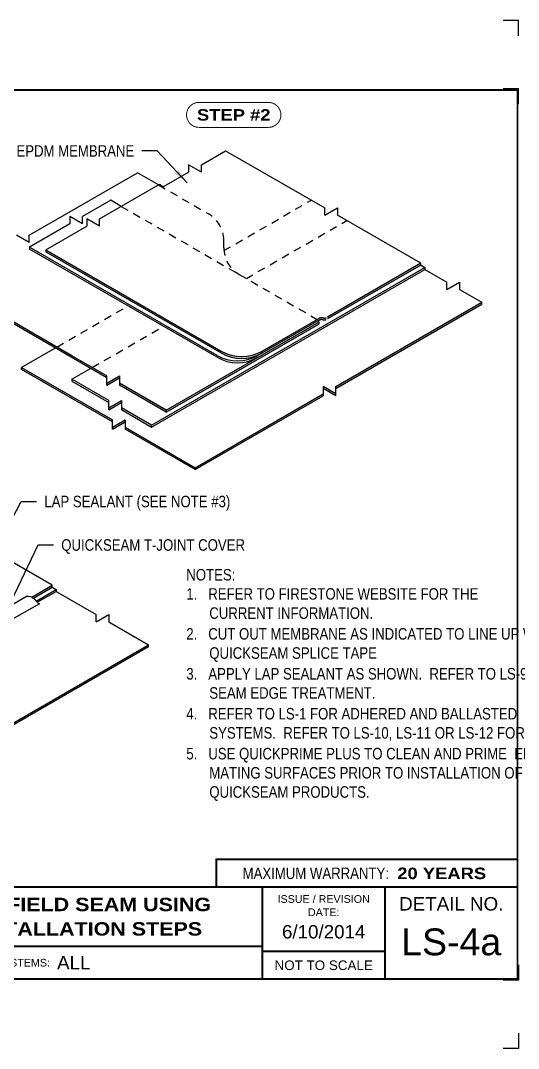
# Model space of a CAD drawing. Header units: inches. Extents: x 99.4 to 119.5, y 113.7 to 130.5.
# Drawn here: x 111.36 to 119.48, y 113.75 to 130.51 of the extents above; entities that cross this region are included whole.
import ezdxf
from ezdxf.enums import TextEntityAlignment as Align

# ---------------------------------------------------------------- set-up
doc = ezdxf.new("R2010")
doc.units = ezdxf.units.IN
doc.header["$MEASUREMENT"] = 0
doc.linetypes.add('HIDDEN', pattern=[0.375, 0.25, -0.125])
doc.linetypes.add('HIDDEN2', pattern=[0.1875, 0.125, -0.0625])
doc.layers.get('0').update_dxf_attribs({"linetype": 'CONTINUOUS'})
doc.layers.get('DEFPOINTS').update_dxf_attribs({"linetype": 'CONTINUOUS'})
for name, color, linetype in [('FSBP-ANNO-NOTE', 7, 'CONTINUOUS'), ('FSBP-MEMBRANE', 7, 'CONTINUOUS'), ('FSBP-SEALANTS', 1, 'CONTINUOUS'), ('FSBP-TTLB', 7, 'CONTINUOUS'), ('FSBP-TTLB-BORDER', 7, 'CONTINUOUS'), ('FSBP-TTLB-TEXT', 7, 'CONTINUOUS')]:
    doc.layers.add(name, color=color, linetype=linetype)
doc.styles.add('FSBP_ARIAL', font='arial.ttf')
doc.styles.add('FSBP_ARIAL_BOLD', font='')
doc.styles.add('FSBP_ARIAL_NAR', font='ARIALN.TTF')
doc.styles.get('FSBP_ARIAL_BOLD').set_extended_font_data('Arial Black')
doc.dimstyles.new('FSBP-LEADER', dxfattribs={"dimtxt": 0.1875, "dimasz": 0.25, "dimexe": 0.0625, "dimexo": 0.125, "dimgap": 0.125, "dimtad": 0, "dimtih": 1, "dimtoh": 1, "dimdec": 4, "dimzin": 0, "dimdsep": 46, "dimlunit": 4, "dimtxsty": 'FSBP_ARIAL_NAR', "dimcen": 0.09375, "dimclrd": 256, "dimclre": 256, "dimclrt": 256, "dimadec": 0, "dimazin": 0, "dimtfac": 1, "dimtdec": 4, "dimtofl": 0, "dimtmove": 0, "dimatfit": 3, "dimfxl": 1, "dimtolj": 1, "dimtzin": 0, "dimlwd": -1, "dimlwe": -1, "dimarcsym": 0})

# ---------------------------------------------------------------- blocks, each defined once
blk = doc.blocks.new('TTLB-EPDM_2')
at = {"layer": 'DEFPOINTS', "linetype": 'Continuous', "ltscale": 1.75}
for points in [[(20.01562500000003, 13.88083333333333), (20.01562500000003, 14.13083333333333), (19.76562500000003, 14.13083333333333)], [(20.01562500000003, -2.380833333333342), (20.01562500000003, -2.630833333333342), (19.76562500000003, -2.630833333333342)]]:
    blk.add_lwpolyline(points, dxfattribs=at)
at = {"layer": 'DEFPOINTS', "color": 1}
for points in [[(20.015625, 12.765625), (20.015625, 13.015625), (19.765625, 13.015625)], [(20.015625, -1.265625), (20.015625, -1.515625), (19.765625, -1.515625)]]:
    blk.add_lwpolyline(points, dxfattribs=at)
at = {"layer": 'FSBP-TTLB', "const_width": 0.03125}
blk.add_lwpolyline([(15.09028770518938, 0), (20, 0), (20, 0.4512598240669945), (15.09028770518938, 0.4512598240669945)], close=True, dxfattribs=at)
for points in [[(0, 0), (0, -1.5), (20, -1.5), (20, 0), (0, 0)], [(15.84028770518938, 0), (15.84028770518938, -0.9643749050531198)], [(17.84110496735593, 0), (17.84110496735593, -1.5)], [(20, 0), (20, -1.5)], [(4.825208527206769, -0.9643749050531198), (15.84028770518938, -0.9643749050531198)], [(15.84028770518938, -0.9643749050531198), (15.84028770518938, -1.5)], [(15.84028770518938, -1.048740175933006), (17.84110496735593, -1.048740175933006)]]:
    blk.add_lwpolyline(points, dxfattribs=at)
at = {"layer": 'FSBP-TTLB-BORDER', "const_width": 0.03125}
blk.add_lwpolyline([(20, 0), (20, 13), (0, 13), (0, 0)], dxfattribs=at)
at = {"layer": 'FSBP-TTLB-TEXT', "style": 'FSBP_ARIAL_NAR'}
blk.add_text('MAXIMUM WARRANTY:', height=0.1875, dxfattribs=at).set_placement((17.90516569312837, 0.2256299120335257), align=Align.MIDDLE_RIGHT)
at = {"layer": 'FSBP-TTLB-TEXT', "style": 'FSBP_ARIAL'}
for s, height, p in [('ISSUE / REVISION', 0.125, (16.84069633627263, -0.1938496373466023)), ('DETAIL NO.', 0.21875, (18.92055248367797, -0.2724398367368792)), ('DATE:', 0.125, (16.84069633627263, -0.409973105348854)), ('NOT TO SCALE', 0.15625, (16.84069633627263, -1.274370087966503))]:
    blk.add_text(s, height=height, dxfattribs=at).set_placement(p, align=Align.MIDDLE_CENTER)
blk.add_text('ACCEPTABLE SYSTEMS:', height=0.125, dxfattribs=at).set_placement((10.29281281591562, -1.23218745252656), align=Align.MIDDLE_LEFT)
at = {"layer": 'FSBP-TTLB-TEXT'}
for tag, height, style, p in [('MAXIMUM_WARRANTY', 0.1875, 'FSBP_ARIAL_BOLD', (18.03987100774941, 0.2240244307510579)), ('ACCPT_SYSTEMS', 0.21875, 'FSBP_ARIAL', (12.49438170418193, -1.23218745252656))]:
    blk.add_attdef(tag, text='', height=height, dxfattribs=dict(at, style=style)).set_placement(p, align=Align.MIDDLE_LEFT)
for tag, height, style, p in [('DETAIL_DESCP_LINE_1', 0.21875, 'FSBP_ARIAL_BOLD', (10.33118450231211, -0.2831249841755152)), ('DETAIL_DESCP_LINE_2', 0.21875, 'FSBP_ARIAL_BOLD', (10.33118450231211, -0.6812499208775904)), ('ISSUE_REV_DATE', 0.21875, 'FSBP_ARIAL', (16.84069633627263, -0.7282559425942452)), ('DETAIL_NUMBER', 0.4375, 'FSBP_ARIAL', (18.91941590748775, -0.8931630692489421))]:
    blk.add_attdef(tag, text='', height=height, dxfattribs=dict(at, style=style)).set_placement(p, align=Align.MIDDLE_CENTER)

msp = doc.modelspace()

# ---------------------------------------------------------------- hatches: boundary and pattern name
at = {"layer": 'FSBP-MEMBRANE'}
h = msp.add_hatch(color=256, dxfattribs=at)
edge = h.paths.add_edge_path()
edge.add_line((114.633643830328, 125.1192147289989), (111.7750617693041, 126.7696178514316))
edge.add_line((111.7750617693041, 126.7696178514316), (111.775061769304, 126.7383678514316))
edge.add_line((111.775061769304, 126.7383678514317), (114.6335920120356, 125.0879946463039))
edge.add_arc((114.9669771582662, 125.6653149982033), 0.6666666666666998, 239.9948579962414, 299.9999998595421)
edge.add_line((115.3003104901842, 125.0879647281965), (116.2227139990494, 125.620514639329))
edge.add_spline(control_points=[(116.2227139990496, 125.6205146393263), (116.2380256197504, 125.6293717252705), (116.2652847181614, 125.6451398912999), (116.3142560880436, 125.6175668737044), (116.347209490101, 125.6332379292945), (116.3677971120503, 125.6430284136722)], knot_values=[0, 0, 0, 0, 0.07371537249324336, 0.1312346114398579, 0.2269976232270591, 0.2269976232270591, 0.2269976232270591, 0.2269976232270591], degree=3, periodic=0)
edge.add_line((116.3677971120505, 125.6430284136724), (117.8854334706388, 126.5192361737098))
edge.add_line((117.8854334706388, 126.5192361737098), (117.8854334706387, 126.5504861737097))
edge.add_line((117.8854334706388, 126.5504861737097), (116.3677971109923, 125.6742784130615))
edge.add_spline(control_points=[(116.3677971109927, 125.6742784130616), (116.3472094893893, 125.6644879289872), (116.3142560876624, 125.6488168737764), (116.2652847181636, 125.676389891211), (116.2380256197512, 125.6606217251752), (116.2227139990496, 125.6517646392272)], knot_values=[0, 0, 0, 0, 0.09576301005911186, 0.1532822490057264, 0.2269976214989698, 0.2269976214989698, 0.2269976214989698, 0.2269976214989698], degree=3, periodic=0)
edge.add_line((116.2227139990493, 125.6517646392248), (115.3003104967594, 125.1192147288241))
edge.add_arc((114.9669771636951, 125.696564998169), 0.6666666666666718, 239.9999999966501, 299.99999997330247, ccw=False)
h = msp.add_hatch(color=256, dxfattribs=at)
h.paths.add_polyline_path([(116.2227139990495, 125.5592646392413), (116.2227139990495, 125.5905146392413), (113.7357250078861, 124.1546508757215), (113.7357250078861, 124.1234008757214)])
h.paths.add_polyline_path([(112.9729535938857, 124.5950371569248), (112.9729535938856, 124.5637871569248), (113.7357250078861, 124.1234008757214), (113.7357250078861, 124.1546508757214)])
h.paths.add_polyline_path([(112.9729535938857, 124.6831918675688), (112.9729535938856, 124.7144418675688), (112.7661385683873, 124.5950371569248), (112.7661385683872, 124.5637871569248)])
h.paths.add_polyline_path([(112.1996760040007, 125.0414891816032), (110.1484356311529, 126.2257733630394), (110.1484356311529, 126.1945233630394), (112.7661385683872, 124.6831918675687), (112.7661385683873, 124.7144418675688)])
h = msp.add_hatch(color=256, dxfattribs=at)
h.paths.add_polyline_path([(111.3772792195772, 124.852168231639), (111.3772792195772, 124.8209182316389), (112.8602156498223, 123.9647444844459), (112.8602156498223, 123.9959944844458)])
h.paths.add_polyline_path([(113.0670306753207, 123.9647444844459), (113.0670306753207, 123.9959944844458), (112.8602156498223, 123.8765897738019), (112.8602156498223, 123.8453397738019)])
h.paths.add_polyline_path([(113.0670306753207, 123.8765897738019), (113.0670306753208, 123.845339773802), (114.2100030842728, 123.1854443458171), (114.2100030842728, 123.216694345817)])
h.paths.add_polyline_path([(116.2942750816534, 124.3887993445691), (116.2942750816534, 124.4200493445692), (114.2100030842728, 123.216694345817), (114.2100030842728, 123.185444345817)])
h.paths.add_polyline_path([(116.2942750816535, 124.539454055213), (116.2942750816534, 124.5082040552131), (116.5010901071518, 124.3887993445691), (116.5010901071518, 124.4200493445691)])
h.paths.add_polyline_path([(118.8818226354452, 125.8827206212918), (118.8818226354452, 125.9139706211603), (116.5010901071518, 124.5394540552131), (116.5010901071519, 124.5082040552131)])
h = msp.add_hatch(color=256, dxfattribs=at)
edge = h.paths.add_edge_path()
edge.add_line((111.876641544984, 121.2686959401494), (111.8766415449839, 121.2999459401497))
edge.add_line((111.8766415449839, 121.2999459401497), (111.5448626821406, 121.1083933243756))
edge.add_spline(control_points=[(111.5448626821406, 121.1083933243756), (111.5487968769468, 121.1066650793556), (111.5577462203011, 121.1020006679977), (111.5657206786228, 121.0957196153837), (111.5700982221816, 121.0917130702368)], knot_values=[0.07469491428901043, 0.07469491428901043, 0.07469491428901043, 0.07469491428901043, 0.08815437949467719, 0.1065075872796218, 0.1065075872796218, 0.1065075872796218, 0.1065075872796218], degree=3, periodic=0)
edge.add_spline(control_points=[(111.6679125310117, 120.9980516484243), (111.6546610370394, 121.0058853446241), (111.6156762719075, 121.0289314107581), (111.5914035299171, 121.0722133950957), (111.5700982221816, 121.0917130702368)], knot_values=[0.1065075872796218, 0.1065075872796218, 0.1065075872796218, 0.1065075872796218, 0.1525056100458206, 0.2418298473818772, 0.2418298473818772, 0.2418298473818772, 0.2418298473818772], degree=3, periodic=0)
edge.add_line((111.5700982221815, 121.0917130702368), (111.876641544984, 121.2686959401494))
h = msp.add_hatch(color=256, dxfattribs=at)
h.paths.add_polyline_path([(104.2075490891318, 118.9313600130609), (104.2075490891318, 118.9001100130609), (105.793893032126, 117.9842339105459), (105.793893032126, 118.0154839105459)])
h.paths.add_polyline_path([(106.0007080576244, 117.984233910546), (106.0007080576244, 118.0154839105459), (105.793893032126, 117.8960791999019), (105.793893032126, 117.864829199902)])
h.paths.add_polyline_path([(106.0007080576244, 117.8960791999019), (106.0007080576244, 117.8648291999019), (107.6173019869324, 116.9314882596457), (107.6173019869324, 116.9627382596457)])
h.paths.add_polyline_path([(109.9756716410489, 118.2930936142985), (109.9756716410489, 118.3243436142984), (107.6173019869324, 116.9627382596456), (107.6173019869324, 116.9314882596456)])
h.paths.add_polyline_path([(109.9756716410489, 118.4437483249424), (109.9756716410489, 118.4124983249425), (110.1824866665473, 118.2930936142985), (110.1824866665473, 118.3243436142985)])
h.paths.add_polyline_path([(113.4500597429055, 120.2990325201745), (113.4500597429055, 120.3302825199941), (110.1824866665473, 118.4437483249424), (110.1824866665473, 118.4124983249424)])

# ---------------------------------------------------------------- linework, layer by layer
at = {"layer": 'FSBP-ANNO-NOTE', "const_width": 0.015625}
msp.add_lwpolyline([(114.2709047993577, 128.7668491677657), (115.402473781827, 128.7668491677657, 0.9999999999999999), (115.402473781827, 129.1737879660077), (114.2709047993577, 129.1737879660077, 0.9999999999999999)], format="xyb", close=True, dxfattribs=at)
at = {"layer": 'FSBP-MEMBRANE'}
for p, q in [((114.3088371311771, 128.1574937386751), (114.705425925836, 128.3864643860291)), ((114.705425925836, 128.3864643860291), (116.321134669679, 127.4536345079289)), ((114.308837131177, 128.0380890280312), (114.1020221056786, 128.1574937386751)), ((114.1020221056786, 128.1574937386751), (114.1020221056786, 128.0380890280312)), ((114.2020377700106, 128.0958330987564), (114.2054296184278, 128.0977913833532)), ((114.308837131177, 128.0380890280312), (114.308837131177, 128.1574937386751)), ((111.5000891998064, 127.0061509147526), (113.2669014793161, 128.026220459935)), ((113.6092314057358, 127.828576184765), (113.2669014793161, 128.026220459935)), ((113.7054333110196, 127.8091183806771), (114.1020221056786, 128.0380890280312)), ((112.6509127034139, 127.2752906240099), (113.6092314057358, 127.828576184765)), ((113.6404814057358, 127.828576184765), (113.6741833110196, 127.8091183806771)), ((112.8321144962202, 127.578078174999), (112.3714145083989, 127.3120929130147)), ((113.0037353109232, 127.4789928514317), (112.8321144962202, 127.578078174999)), ((116.321134669679, 127.3342297972907), (116.5279496951774, 127.4536345079347)), ((116.321134669679, 127.3342297972907), (116.321134669679, 127.4536345079289)), ((116.5279496951774, 127.4536345079347), (116.5279496951775, 127.3342297974768)), ((112.3714145083989, 127.1926882023707), (112.1645994829005, 127.3120929130147)), ((112.1645994829005, 127.3120929130147), (112.1645994829004, 127.1926882023706)), ((112.3714145083989, 127.1926882023707), (112.3714145083989, 127.3120929130147)), ((112.6509127034138, 127.155885913366), (112.4440976779155, 127.27529062401)), ((112.4440976779155, 127.27529062401), (112.4440976779154, 127.155885913366)), ((112.6509127034138, 127.155885913366), (112.6509127034139, 127.2752906240099)), ((117.8854334706388, 126.5504861737083), (116.5279496951775, 127.3342297974768)), ((112.1645994829004, 127.1926882023706), (111.5070956284301, 126.813078174999)), ((111.775061769304, 126.7696178514317), (112.4440976779154, 127.155885913366)), ((111.5000891998063, 126.8867462041086), (111.2932741743079, 127.0061509147526)), ((111.5000891998063, 126.8867462041086), (111.5000891998064, 127.0061509147526)), ((114.5643617953148, 125.0479647305637), (111.5070956284301, 126.8130781749989)), ((114.5643617979995, 125.0179647290136), (111.50709562843, 126.783078174999)), ((111.775061769304, 126.7696178514316), (114.633635629672, 125.1192194636498)), ((111.775061769304, 126.7383678514316), (114.6335920120356, 125.0879946463039)), ((113.4979875903006, 123.909893113682), (117.9514679076157, 126.4811111737146)), ((113.4979875903006, 123.879893113682), (117.9514679076157, 126.4511111737145)), ((117.8854334706388, 126.5504861737097), (116.3677971109927, 125.6742784130616)), ((117.8854334706121, 126.5192361736944), (116.3677971120503, 125.6430284136722)), ((117.8854334706388, 126.5192361737083), (117.8854334706388, 126.5504861737083)), ((117.8854334706388, 126.519236173679), (117.9514679076157, 126.4811111737146)), ((117.9514679076157, 126.4811111737146), (117.9514679076157, 126.4511111737146)), ((112.1996760040007, 125.0414891816032), (110.1484356311529, 126.2257733630395)), ((118.3132377587812, 126.1228385421154), (118.5200527842796, 126.2422432527594)), ((118.3132377587812, 126.1228385421154), (118.3132377587812, 126.2422432527594)), ((118.5200527842796, 126.2422432527594), (118.5200527842797, 126.1228385421154)), ((112.7661385683872, 124.6831918675687), (110.1484356311529, 126.1945233630394)), ((116.5010901071518, 124.5394540552131), (118.8818226354452, 125.9139706211603)), ((116.5010901071518, 124.5082040552131), (118.8818226354452, 125.8827206212917)), ((118.8818226354452, 125.8827206212917), (118.8818226354452, 125.9139706211603)), ((113.7357250078861, 124.1546508757215), (116.2227139990495, 125.5905146392413)), ((113.7357250078861, 124.1234008757214), (116.2227139990495, 125.5592646392413)), ((115.3003104967594, 125.1192147288241), (116.2227139990495, 125.6517646392272)), ((115.3003104915996, 125.0879647290137), (116.2227139990495, 125.6205146393263)), ((111.9253710700584, 125.1686092090548), (111.3772792195772, 124.8521682316389)), ((115.3003104915996, 125.0879647290137), (115.2310284619815, 125.0479647305637)), ((112.7661385683872, 124.7144418675687), (112.1996760040007, 125.0414891816032)), ((111.3772792195772, 124.8209182316388), (111.3772792195772, 124.8521682316389)), ((111.3772792195773, 124.8521682316389), (112.8602156498223, 123.9959944844458)), ((112.8602156498223, 123.9647444844459), (111.3772792195773, 124.8209182316389)), ((112.1989494846239, 124.659893113682), (112.502721339248, 124.8352758757215)), ((112.7661385683872, 124.5950371569248), (112.9729535938856, 124.7144418675688)), ((112.7661385683872, 124.5637871569249), (112.7661385683872, 124.7144418675687)), ((112.9729535938856, 124.7144418675688), (112.9729535938857, 124.5637871569249)), ((112.1989494846239, 124.659893113682), (112.1989494846239, 124.629893113682)), ((112.8000406628555, 124.3128529601225), (112.1989494846239, 124.659893113682)), ((112.1989494846239, 124.629893113682), (112.8000406628555, 124.2828529601225)), ((112.7661385683872, 124.5637871569249), (112.9729535938856, 124.6831918675688)), ((113.7357250078861, 124.1546508757214), (112.9729535938857, 124.5950371569248)), ((113.7357250078861, 124.1234008757214), (112.9729535938857, 124.5637871569248)), ((116.5010901071518, 124.4200493445691), (116.2942750816534, 124.539454055213)), ((116.2942750816534, 124.539454055213), (116.2942750816534, 124.3887993445691)), ((116.5010901071518, 124.3887993445692), (116.5010901071518, 124.539454055213)), ((114.2100030842728, 123.216694345817), (116.2942750816534, 124.4200493445692)), ((114.2100030842728, 123.185444345817), (116.2942750816534, 124.3887993445691)), ((116.5010901071518, 124.3887993445691), (116.2942750816534, 124.5082040552131)), ((112.8000406628555, 124.1934482494786), (113.0068556883539, 124.3128529601226)), ((112.8000406628555, 124.1621982494787), (112.8000406628555, 124.3128529601225)), ((112.8000406628555, 124.1621982494786), (113.0068556883539, 124.2816029601226)), ((113.0068556883539, 124.3128529601226), (113.0068556883539, 124.1621982494787)), ((113.4979875903006, 123.909893113682), (113.0068556883539, 124.1934482494785)), ((113.0068556883539, 124.1634482494785), (113.4979875903006, 123.879893113682)), ((113.7357250078861, 124.1546508757214), (113.7357250078861, 124.1234008757214)), ((112.8602156498223, 123.8765897738018), (113.0670306753207, 123.9959944844458)), ((112.8602156498223, 123.8453397738019), (112.8602156498223, 123.9959944844458)), ((112.8602156498223, 123.8453397738019), (113.0670306753207, 123.9647444844459)), ((113.0670306753207, 123.9959944844458), (113.0670306753207, 123.8453397738019)), ((113.0670306753207, 123.8765897738019), (114.2100030842728, 123.2166943458171)), ((113.4979875903006, 123.879893113682), (113.4979875903006, 123.909893113682)), ((113.4979875903006, 123.909893113682), (113.4979875903006, 123.909893113682)), ((114.2100030842728, 123.1854443458171), (113.0670306753207, 123.8453397738019)), ((114.2100030842728, 123.2166943458171), (114.2100030842728, 123.1854443458171)), ((111.876641544984, 121.2999459401787), (110.6082284962163, 122.0322645558754)), ((111.5448626821405, 121.1083933243756), (111.876641544984, 121.2999459401497)), ((111.5700982221816, 121.0917130702369), (111.876641544984, 121.2686959401494)), ((111.6136141573506, 121.0405870071663), (111.9426759819609, 121.230570940185)), ((111.6325974444921, 121.0215470131075), (111.9426759819609, 121.200570940185)), ((111.876641544984, 121.2686959401787), (111.876641544984, 121.2999459401787)), ((111.876641544984, 121.2686959401494), (111.9426759819609, 121.230570940185)), ((111.9426759819609, 121.230570940185), (111.9426759819609, 121.200570940185)), ((112.5929603496825, 120.7057243747872), (112.7997753751809, 120.8251290854312)), ((112.5929603496825, 120.7057243747872), (112.5929603496825, 120.8251290854311)), ((112.7997753751809, 120.8251290854312), (112.7997753751809, 120.7057243747871)), ((110.1824866665473, 118.4437483249424), (113.4500597429055, 120.3302825199941)), ((110.1824866665473, 118.4124983249424), (113.4500597429055, 120.2990325201745)), ((113.4500597429055, 120.2990325201745), (113.4500597429055, 120.3302825200316))]:
    msp.add_line(p, q, dxfattribs=at)
at = {"layer": 'FSBP-MEMBRANE', "linetype": 'HIDDEN2'}
for p, q in [((113.6092314057358, 127.828576184765), (114.424397581283, 127.3579397738785)), ((114.6765291433808, 126.7569910632707), (116.1021428269732, 127.5800695072533)), ((113.0037353109232, 127.4789928514317), (114.924397581283, 126.3700979726171)), ((115.0427543864668, 126.3017646392838), (116.679493096283, 127.2467361739893)), ((114.674397581283, 126.8031106745093), (114.674397581283, 126.9249270719863)), ((114.924397581283, 126.3700979726171), (116.195650705739, 125.6361396390043)), ((111.9524343639267, 125.1842342090548), (113.1144044873733, 125.8550979726171)), ((116.2227139990495, 125.5905146393262), (116.2227139990495, 125.6205146393263)), ((116.2227139990495, 125.5905146393262), (116.2227139990495, 125.5592646393263)), ((112.5297846331163, 124.8509008757215), (113.691754756563, 125.5217646392838))]:
    msp.add_line(p, q, dxfattribs=at)
at = {"layer": 'FSBP-MEMBRANE', "linetype": 'HIDDEN'}
for p, q in [((111.5070956284301, 126.813078174999), (111.5070956284301, 126.783078174999)), ((111.775061769304, 126.7696178514316), (111.775061769304, 126.7383678514317))]:
    msp.add_line(p, q, dxfattribs=at)
at = {"layer": 'FSBP-MEMBRANE', "linetype": 'Continuous'}
for p, q in [((117.9514679076157, 126.4511111737146), (118.3132377587812, 126.2422432527594)), ((118.5200527842797, 126.1228385421154), (118.8818226354452, 125.9139706211603)), ((111.9426759819609, 121.200570940185), (112.5929603496825, 120.8251290854311)), ((112.7997753751809, 120.7057243747871), (113.4500597429025, 120.3302825200333))]:
    msp.add_line(p, q, dxfattribs=at)
at = {"layer": 'FSBP-MEMBRANE'}
for centre, radius, start, end in [((113.6248564057358, 127.8015128908967), 0.03125, 59.99999999999219, 119.9999999999997), ((113.6898083110196, 127.8361816745454), 0.03125, 239.9999999999994, 299.9999999999997), ((114.8976951286481, 125.6253149997533), 0.6666666666666666, 239.9999999999994, 299.9999999999997), ((114.9669771582662, 125.6653149982033), 0.6666666666666666, 239.9948579924462, 300.0000000000005), ((114.9669771636278, 125.6965649981302), 0.6666666666666666, 239.9991861456427, 299.9999999799781), ((114.8976951313329, 125.5953149982033), 0.6666666666666666, 239.9999999999994, 299.9999999999997)]:
    msp.add_arc(centre, radius, start, end, dxfattribs=at)
at = {"layer": 'FSBP-MEMBRANE', "linetype": 'HIDDEN2'}
for centre, start, end in [((114.174397581283, 126.9249270719863), 0, 60.00000000000028), ((115.174397581283, 126.8031106745093), 180, 240.0000000000002)]:
    msp.add_arc(centre, 0.5, start, end, dxfattribs=at)
for points in [[(116.2227139990496, 125.6517646392272), (116.2689810418572, 125.6683312432372), (116.3059893721467, 125.6582907541023), (116.3677971109927, 125.6742784130616)], [(116.2227139990496, 125.6205146393263), (116.2689810418572, 125.6370812433363), (116.3059893721467, 125.6270407542014), (116.3677971120503, 125.6430284136722)]]:
    msp.add_spline(points, degree=3, dxfattribs=at)
at = {"layer": 'FSBP-SEALANTS'}
for p, q in [((111.4702550514545, 121.1220633086513), (110.9484151870913, 120.8207789224874)), ((111.6679125310117, 120.9980516484243), (111.1350726128944, 120.6904163782643))]:
    msp.add_line(p, q, dxfattribs=at)
msp.add_spline([(111.4702550514545, 121.1220633086513), (111.5561950377412, 121.1024288139768), (111.6298579055226, 121.0238908352785), (111.6679125310117, 120.9980516484243)], degree=3, dxfattribs=at)

# ---------------------------------------------------------------- block references
at = {"ltscale": 1.75}
msp.add_blockref('TTLB-EPDM_2', (99.46270113045495, 116.377628829769), dxfattribs=at).add_auto_attribs({'DETAIL_DESCP_LINE_1': 'LAP SPLICE WITH HEADLAP OVER FIELD SEAM USING', 'DETAIL_DESCP_LINE_2': 'QUICKSEAM T-JOINT COVER - INSTALLATION STEPS', 'ACCPT_SYSTEMS': 'ALL', 'ISSUE_REV_DATE': '6/10/2014', 'DETAIL_NUMBER': 'LS-4a', 'MAXIMUM_WARRANTY': '20 YEARS'})

# ---------------------------------------------------------------- texts
at = {"layer": 'FSBP-ANNO-NOTE', "style": 'FSBP_ARIAL_BOLD'}
msp.add_text('STEP #2', height=0.1875, dxfattribs=at).set_placement((114.8366892905923, 128.9703185668867), align=Align.MIDDLE_CENTER)
at = {"layer": 'FSBP-ANNO-NOTE', "style": 'FSBP_ARIAL_NAR'}
msp.add_text('RUBBERGARD EPDM MEMBRANE', height=0.1875, dxfattribs=at).set_placement((113.2156256199288, 128.3824326653769), align=Align.MIDDLE_RIGHT)
for s, p in [('LAP SEALANT (SEE NOTE #3)', (111.7492263344695, 122.6656690664585)), ('QUICKSEAM T-JOINT COVER', (112.0254035457193, 121.9566355789205))]:
    msp.add_text(s, height=0.1875, dxfattribs=at).set_placement(p, align=Align.MIDDLE_LEFT)
at = {"layer": 'FSBP-ANNO-NOTE', "insert": (114.0639100060362, 121.5649449765351), "char_height": 0.1875, "attachment_point": 1, "style": 'FSBP_ARIAL_NAR'}
msp.add_mtext_dynamic_manual_height_columns('\\pi-0.375,l0.375,t0.1875,0.375;NOTES:\\P1.   REFER TO FIRESTONE WEBSITE FOR THE                MOST CURRENT INFORMATION.\\P{\\H0.083333x;\\P\\pt0.375;}2.   CUT OUT MEMBRANE AS INDICATED TO LINE UP WITH 3" QUICKSEAM SPLICE TAPE{\\H0.083333x;.\\P\\P}3.   APPLY LAP SEALANT AS SHOWN.  REFER TO LS-9 FOR SEAM EDGE TREATMENT.\\P{\\H0.083333x;\\P}4.   REFER TO LS-1 FOR ADHERED AND BALLASTED SYSTEMS.  REFER TO LS-10, LS-11 OR LS-12 FOR MAS.\\P{\\H0.083333x;\\P}5.   USE QUICKPRIME PLUS TO CLEAN AND PRIME  EPDM MATING SURFACES PRIOR TO INSTALLATION OF QUICKSEAM PRODUCTS.', width=5.379817330478545, gutter_width=23.08110225731588, heights=[4.540241947302151], dxfattribs=at)

# ---------------------------------------------------------------- leaders
at = {"layer": 'FSBP-ANNO-NOTE'}
for points in [[(114.0775974308047, 127.8646383432779), (113.5906256199288, 128.3824326653769), (113.3406256199288, 128.3824326653769)], [(110.4521786445288, 120.9080709473324), (111.3742263344695, 122.6656690664585), (111.6242263344695, 122.6656690664585)], [(110.5995058289768, 119.7720294530565), (111.6504035457193, 121.9566355789205), (111.9004035457193, 121.9566355789205)]]:
    msp.add_leader(points, dimstyle='FSBP-LEADER', dxfattribs=at)

doc.saveas('drawing.dxf')
